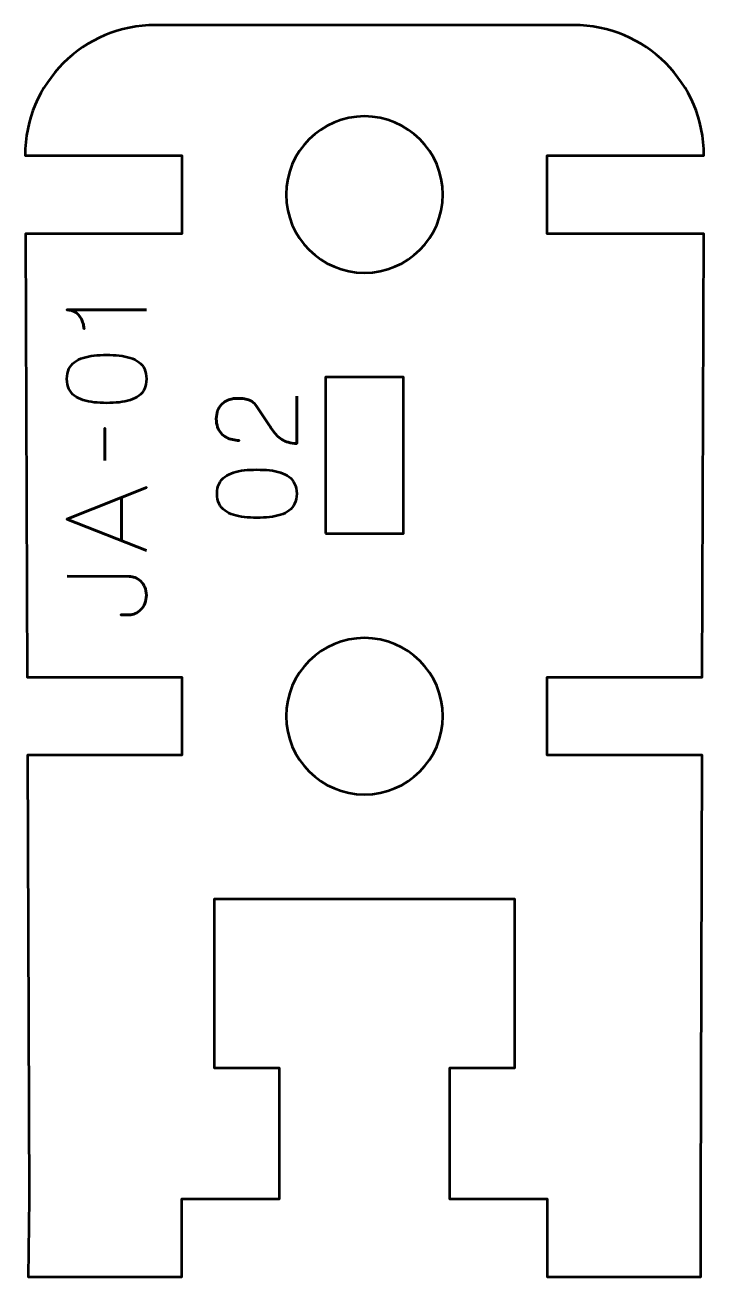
# Model space of a CAD drawing. Header units: centimetres. Extents: x -11.8 to -9.2, y -17.25 to -12.45.
import ezdxf

# ---------------------------------------------------------------- set-up
doc = ezdxf.new("R2010")
doc.units = ezdxf.units.CM
doc.header["$MEASUREMENT"] = 0
doc.layers.add('Layer 1', color=7, linetype='Continuous')

msp = doc.modelspace()

# ---------------------------------------------------------------- linework, layer by layer
at = {"layer": 'Layer 1', "color": 250, "lineweight": 53}
for points, knots in [([(-11.78437, -16.95), (-11.78437, -16.95), (-11.79101, -15.25), (-11.79101, -15.25), (-11.79101, -15.25), (-11.79101, -15.25), (-11.2, -15.25), (-11.2, -15.25), (-11.2, -15.25), (-11.2, -15.25), (-11.2, -14.95), (-11.2, -14.95), (-11.2, -14.95), (-11.2, -14.95), (-11.79219, -14.95), (-11.79219, -14.95), (-11.79219, -14.95), (-11.79219, -14.95), (-11.79883, -13.25), (-11.79883, -13.25), (-11.79883, -13.25), (-11.79883, -13.25), (-11.2, -13.25), (-11.2, -13.25), (-11.2, -13.25), (-11.2, -13.25), (-11.2, -12.95), (-11.2, -12.95), (-11.2, -12.95), (-11.2, -12.95), (-11.8, -12.95), (-11.8, -12.95), (-11.8, -12.95), (-11.8, -12.67391), (-11.57609, -12.45), (-11.3, -12.45), (-11.3, -12.45), (-11.3, -12.45), (-9.7, -12.45), (-9.7, -12.45), (-9.7, -12.45), (-9.42391, -12.45), (-9.2, -12.67391), (-9.2, -12.95), (-9.2, -12.95), (-9.2, -12.95), (-9.8, -12.95), (-9.8, -12.95), (-9.8, -12.95), (-9.8, -12.95), (-9.8, -13.25), (-9.8, -13.25), (-9.8, -13.25), (-9.8, -13.25), (-9.20094, -13.25), (-9.20094, -13.25), (-9.20094, -13.25), (-9.20094, -13.25), (-9.20625, -14.95), (-9.20625, -14.95), (-9.20625, -14.95), (-9.20625, -14.95), (-9.8, -14.95), (-9.8, -14.95), (-9.8, -14.95), (-9.8, -14.95), (-9.8, -15.25), (-9.8, -15.25), (-9.8, -15.25), (-9.8, -15.25), (-9.20719, -15.25), (-9.20719, -15.25), (-9.20719, -15.25), (-9.20719, -15.25), (-9.2125, -16.95), (-9.2125, -16.95), (-9.2125, -16.95), (-9.2125, -16.95), (-9.2125, -17.25), (-9.2125, -17.25), (-9.2125, -17.25), (-9.2125, -17.25), (-9.8, -17.25), (-9.8, -17.25), (-9.8, -17.25), (-9.8, -17.25), (-9.8, -16.95), (-9.8, -16.95), (-9.8, -16.95), (-9.8, -16.95), (-10.175, -16.95), (-10.175, -16.95), (-10.175, -16.95), (-10.175, -16.95), (-10.175, -16.45), (-10.175, -16.45), (-10.175, -16.45), (-10.175, -16.45), (-9.925, -16.44999), (-9.925, -16.44999), (-9.925, -16.44999), (-9.925, -16.44999), (-9.925, -15.8), (-9.925, -15.8), (-9.925, -15.8), (-9.925, -15.8), (-10.175, -15.8), (-10.175, -15.8), (-10.175, -15.8), (-10.175, -15.8), (-10.175, -15.8), (-10.175, -15.8), (-10.175, -15.8), (-10.175, -15.8), (-10.175, -15.8), (-10.175, -15.8), (-10.175, -15.8), (-10.175, -15.8), (-10.825, -15.8), (-10.825, -15.8), (-10.825, -15.8), (-10.825, -15.8), (-10.825, -15.8), (-10.825, -15.8), (-10.825, -15.8), (-10.825, -15.8), (-10.825, -15.8), (-10.825, -15.8), (-10.825, -15.8), (-10.825, -15.8), (-11.075, -15.8), (-11.075, -15.8), (-11.075, -15.8), (-11.075, -15.8), (-11.075, -16.44999), (-11.075, -16.44999), (-11.075, -16.44999), (-11.075, -16.44999), (-10.825, -16.45), (-10.825, -16.45), (-10.825, -16.45), (-10.825, -16.45), (-10.825, -16.95001), (-10.825, -16.95001), (-10.825, -16.95001), (-10.825, -16.95001), (-11.2, -16.95), (-11.2, -16.95), (-11.2, -16.95), (-11.2, -16.95), (-11.2, -17.25), (-11.2, -17.25), (-11.2, -17.25), (-11.2, -17.25), (-11.7875, -17.25), (-11.7875, -17.25), (-11.7875, -17.25), (-11.7875, -17.25), (-11.78437, -16.95), (-11.78437, -16.95)], [0, 0, 0, 0, 0.025, 0.025, 0.025, 0.025, 0.05, 0.05, 0.05, 0.05, 0.075, 0.075, 0.075, 0.075, 0.1, 0.1, 0.1, 0.1, 0.125, 0.125, 0.125, 0.125, 0.15, 0.15, 0.15, 0.15, 0.175, 0.175, 0.175, 0.175, 0.2, 0.2, 0.2, 0.2, 0.225, 0.225, 0.225, 0.225, 0.25, 0.25, 0.25, 0.25, 0.275, 0.275, 0.275, 0.275, 0.3, 0.3, 0.3, 0.3, 0.325, 0.325, 0.325, 0.325, 0.35, 0.35, 0.35, 0.35, 0.375, 0.375, 0.375, 0.375, 0.4, 0.4, 0.4, 0.4, 0.425, 0.425, 0.425, 0.425, 0.45, 0.45, 0.45, 0.45, 0.475, 0.475, 0.475, 0.475, 0.5, 0.5, 0.5, 0.5, 0.525, 0.525, 0.525, 0.525, 0.55, 0.55, 0.55, 0.55, 0.575, 0.575, 0.575, 0.575, 0.6, 0.6, 0.6, 0.6, 0.625, 0.625, 0.625, 0.625, 0.65, 0.65, 0.65, 0.65, 0.675, 0.675, 0.675, 0.675, 0.7, 0.7, 0.7, 0.7, 0.725, 0.725, 0.725, 0.725, 0.75, 0.75, 0.75, 0.75, 0.775, 0.775, 0.775, 0.775, 0.8, 0.8, 0.8, 0.8, 0.825, 0.825, 0.825, 0.825, 0.85, 0.85, 0.85, 0.85, 0.875, 0.875, 0.875, 0.875, 0.9, 0.9, 0.9, 0.9, 0.925, 0.925, 0.925, 0.925, 0.95, 0.95, 0.95, 0.95, 0.975, 0.975, 0.975, 0.975, 1, 1, 1, 1]), ([(-10.5, -12.8), (-10.33434, -12.8), (-10.2, -12.93434), (-10.2, -13.1), (-10.2, -13.1), (-10.2, -13.26566), (-10.33434, -13.4), (-10.5, -13.4), (-10.5, -13.4), (-10.66566, -13.4), (-10.8, -13.26566), (-10.8, -13.1), (-10.8, -13.1), (-10.8, -12.93434), (-10.66566, -12.8), (-10.5, -12.8)], [0, 0, 0, 0, 0.25, 0.25, 0.25, 0.25, 0.5, 0.5, 0.5, 0.5, 0.75, 0.75, 0.75, 0.75, 1, 1, 1, 1]), ([(-10.65, -14.4), (-10.65, -14.4), (-10.65, -13.8), (-10.65, -13.8), (-10.65, -13.8), (-10.65, -13.8), (-10.35, -13.8), (-10.35, -13.8), (-10.35, -13.8), (-10.35, -13.8), (-10.35, -14.4), (-10.35, -14.4), (-10.35, -14.4), (-10.35, -14.4), (-10.65, -14.4), (-10.65, -14.4)], [0, 0, 0, 0, 0.25, 0.25, 0.25, 0.25, 0.5, 0.5, 0.5, 0.5, 0.75, 0.75, 0.75, 0.75, 1, 1, 1, 1]), ([(-10.5, -14.8), (-10.33434, -14.8), (-10.2, -14.93434), (-10.2, -15.1), (-10.2, -15.1), (-10.2, -15.26566), (-10.33434, -15.4), (-10.5, -15.4), (-10.5, -15.4), (-10.66566, -15.4), (-10.8, -15.26566), (-10.8, -15.1), (-10.8, -15.1), (-10.8, -14.93434), (-10.66566, -14.8), (-10.5, -14.8)], [0, 0, 0, 0, 0.25, 0.25, 0.25, 0.25, 0.5, 0.5, 0.5, 0.5, 0.75, 0.75, 0.75, 0.75, 1, 1, 1, 1])]:
    msp.add_open_spline(points, degree=3, knots=knots, dxfattribs=at)
at = {"layer": 'Layer 1', "color": 30, "lineweight": 53}
for points, knots in [([(-11.33505, -13.54231), (-11.33505, -13.54231), (-11.64027, -13.54231), (-11.64027, -13.54231), (-11.64027, -13.54231), (-11.6299, -13.54238), (-11.62101, -13.54422), (-11.6136, -13.54775), (-11.6136, -13.54775), (-11.60612, -13.5512), (-11.59998, -13.55579), (-11.59505, -13.56143), (-11.59505, -13.56143), (-11.59011, -13.56708), (-11.58616, -13.57315), (-11.58319, -13.57964), (-11.58319, -13.57964), (-11.5803, -13.58613), (-11.57811, -13.59241), (-11.57677, -13.59848), (-11.57677, -13.59848), (-11.57536, -13.60461), (-11.57451, -13.60984), (-11.57423, -13.61428), (-11.57423, -13.61428), (-11.57451, -13.60984), (-11.57536, -13.60461), (-11.57677, -13.59848), (-11.57677, -13.59848), (-11.57811, -13.59241), (-11.5803, -13.58613), (-11.58319, -13.57964), (-11.58319, -13.57964), (-11.58616, -13.57315), (-11.59011, -13.56708), (-11.59505, -13.56143), (-11.59505, -13.56143), (-11.59998, -13.55579), (-11.60612, -13.5512), (-11.6136, -13.54775), (-11.6136, -13.54775), (-11.62101, -13.54422), (-11.6299, -13.54238), (-11.64027, -13.54231), (-11.64027, -13.54231), (-11.64027, -13.54231), (-11.33505, -13.54231), (-11.33505, -13.54231)], [0, 0, 0, 0, 0.0833333, 0.0833333, 0.0833333, 0.0833333, 0.1666667, 0.1666667, 0.1666667, 0.1666667, 0.25, 0.25, 0.25, 0.25, 0.3333333, 0.3333333, 0.3333333, 0.3333333, 0.4166667, 0.4166667, 0.4166667, 0.4166667, 0.5, 0.5, 0.5, 0.5, 0.5833333, 0.5833333, 0.5833333, 0.5833333, 0.6666667, 0.6666667, 0.6666667, 0.6666667, 0.75, 0.75, 0.75, 0.75, 0.8333333, 0.8333333, 0.8333333, 0.8333333, 0.9166667, 0.9166667, 0.9166667, 0.9166667, 1, 1, 1, 1]), ([(-11.33505, -13.80689), (-11.33512, -13.79208), (-11.33773, -13.77931), (-11.34281, -13.76865), (-11.34281, -13.76865), (-11.34789, -13.75807), (-11.35516, -13.74925), (-11.3644, -13.7422), (-11.3644, -13.7422), (-11.37371, -13.73521), (-11.38472, -13.72971), (-11.39742, -13.72562), (-11.39742, -13.72562), (-11.41012, -13.72159), (-11.42402, -13.7187), (-11.43926, -13.71708), (-11.43926, -13.71708), (-11.4545, -13.71538), (-11.47052, -13.71454), (-11.48745, -13.71461), (-11.48745, -13.71461), (-11.50431, -13.71454), (-11.52033, -13.71538), (-11.5355, -13.71708), (-11.5355, -13.71708), (-11.55067, -13.7187), (-11.56464, -13.72159), (-11.57734, -13.72562), (-11.57734, -13.72562), (-11.58997, -13.72971), (-11.60097, -13.73521), (-11.61036, -13.7422), (-11.61036, -13.7422), (-11.61967, -13.74925), (-11.62694, -13.75807), (-11.63202, -13.76865), (-11.63202, -13.76865), (-11.63717, -13.77931), (-11.63978, -13.79208), (-11.63985, -13.80689), (-11.63985, -13.80689), (-11.63978, -13.82171), (-11.63717, -13.83448), (-11.63202, -13.84514), (-11.63202, -13.84514), (-11.62694, -13.85572), (-11.61967, -13.86454), (-11.61036, -13.87159), (-11.61036, -13.87159), (-11.60097, -13.87858), (-11.58997, -13.88408), (-11.57734, -13.88817), (-11.57734, -13.88817), (-11.56464, -13.8922), (-11.55067, -13.89509), (-11.5355, -13.89671), (-11.5355, -13.89671), (-11.52033, -13.8984), (-11.50431, -13.89925), (-11.48745, -13.89918), (-11.48745, -13.89918), (-11.47052, -13.89925), (-11.4545, -13.8984), (-11.43926, -13.89671), (-11.43926, -13.89671), (-11.42402, -13.89509), (-11.41012, -13.8922), (-11.39742, -13.88817), (-11.39742, -13.88817), (-11.38472, -13.88408), (-11.37371, -13.87858), (-11.3644, -13.87159), (-11.3644, -13.87159), (-11.35516, -13.86454), (-11.34789, -13.85572), (-11.34281, -13.84514), (-11.34281, -13.84514), (-11.33773, -13.83448), (-11.33512, -13.82171), (-11.33505, -13.80689)], [0, 0, 0, 0, 0.05, 0.05, 0.05, 0.05, 0.1, 0.1, 0.1, 0.1, 0.15, 0.15, 0.15, 0.15, 0.2, 0.2, 0.2, 0.2, 0.25, 0.25, 0.25, 0.25, 0.3, 0.3, 0.3, 0.3, 0.35, 0.35, 0.35, 0.35, 0.4, 0.4, 0.4, 0.4, 0.45, 0.45, 0.45, 0.45, 0.5, 0.5, 0.5, 0.5, 0.55, 0.55, 0.55, 0.55, 0.6, 0.6, 0.6, 0.6, 0.65, 0.65, 0.65, 0.65, 0.7, 0.7, 0.7, 0.7, 0.75, 0.75, 0.75, 0.75, 0.8, 0.8, 0.8, 0.8, 0.85, 0.85, 0.85, 0.85, 0.9, 0.9, 0.9, 0.9, 0.95, 0.95, 0.95, 0.95, 1, 1, 1, 1]), ([(-11.33505, -13.80689), (-11.33512, -13.79208), (-11.33773, -13.77931), (-11.34281, -13.76865), (-11.34281, -13.76865), (-11.34789, -13.75807), (-11.35516, -13.74925), (-11.3644, -13.7422), (-11.3644, -13.7422), (-11.37371, -13.73521), (-11.38472, -13.72971), (-11.39742, -13.72562), (-11.39742, -13.72562), (-11.41012, -13.72159), (-11.42402, -13.7187), (-11.43926, -13.71708), (-11.43926, -13.71708), (-11.4545, -13.71538), (-11.47052, -13.71454), (-11.48745, -13.71461), (-11.48745, -13.71461), (-11.50431, -13.71454), (-11.52033, -13.71538), (-11.5355, -13.71708), (-11.5355, -13.71708), (-11.55067, -13.7187), (-11.56464, -13.72159), (-11.57734, -13.72562), (-11.57734, -13.72562), (-11.58997, -13.72971), (-11.60097, -13.73521), (-11.61036, -13.7422), (-11.61036, -13.7422), (-11.61967, -13.74925), (-11.62694, -13.75807), (-11.63202, -13.76865), (-11.63202, -13.76865), (-11.63717, -13.77931), (-11.63978, -13.79208), (-11.63985, -13.80689), (-11.63985, -13.80689), (-11.63978, -13.82171), (-11.63717, -13.83448), (-11.63202, -13.84514), (-11.63202, -13.84514), (-11.62694, -13.85572), (-11.61967, -13.86454), (-11.61036, -13.87159), (-11.61036, -13.87159), (-11.60097, -13.87858), (-11.58997, -13.88408), (-11.57734, -13.88817), (-11.57734, -13.88817), (-11.56464, -13.8922), (-11.55067, -13.89509), (-11.5355, -13.89671), (-11.5355, -13.89671), (-11.52033, -13.8984), (-11.50431, -13.89925), (-11.48745, -13.89918), (-11.48745, -13.89918), (-11.47052, -13.89925), (-11.4545, -13.8984), (-11.43926, -13.89671), (-11.43926, -13.89671), (-11.42402, -13.89509), (-11.41012, -13.8922), (-11.39742, -13.88817), (-11.39742, -13.88817), (-11.38472, -13.88408), (-11.37371, -13.87858), (-11.3644, -13.87159), (-11.3644, -13.87159), (-11.35516, -13.86454), (-11.34789, -13.85572), (-11.34281, -13.84514), (-11.34281, -13.84514), (-11.33773, -13.83448), (-11.33512, -13.82171), (-11.33505, -13.80689)], [0, 0, 0, 0, 0.05, 0.05, 0.05, 0.05, 0.1, 0.1, 0.1, 0.1, 0.15, 0.15, 0.15, 0.15, 0.2, 0.2, 0.2, 0.2, 0.25, 0.25, 0.25, 0.25, 0.3, 0.3, 0.3, 0.3, 0.35, 0.35, 0.35, 0.35, 0.4, 0.4, 0.4, 0.4, 0.45, 0.45, 0.45, 0.45, 0.5, 0.5, 0.5, 0.5, 0.55, 0.55, 0.55, 0.55, 0.6, 0.6, 0.6, 0.6, 0.65, 0.65, 0.65, 0.65, 0.7, 0.7, 0.7, 0.7, 0.75, 0.75, 0.75, 0.75, 0.8, 0.8, 0.8, 0.8, 0.85, 0.85, 0.85, 0.85, 0.9, 0.9, 0.9, 0.9, 0.95, 0.95, 0.95, 0.95, 1, 1, 1, 1]), ([(-10.75974, -13.87272), (-10.75974, -13.87272), (-10.75974, -14.05433), (-10.75974, -14.05433), (-10.75974, -14.05433), (-10.77202, -14.05398), (-10.78288, -14.05243), (-10.7922, -14.04981), (-10.7922, -14.04981), (-10.80151, -14.04713), (-10.80969, -14.04354), (-10.81675, -14.03909), (-10.81675, -14.03909), (-10.8238, -14.03457), (-10.83008, -14.02942), (-10.83559, -14.02357), (-10.83559, -14.02357), (-10.84116, -14.01771), (-10.84624, -14.01143), (-10.85104, -14.00466), (-10.85104, -14.00466), (-10.85577, -13.99789), (-10.86049, -13.9909), (-10.86515, -13.98363), (-10.86515, -13.98363), (-10.86515, -13.98363), (-10.91341, -13.91124), (-10.91341, -13.91124), (-10.91341, -13.91124), (-10.91863, -13.90384), (-10.92427, -13.89805), (-10.93048, -13.89396), (-10.93048, -13.89396), (-10.93662, -13.8898), (-10.94311, -13.8869), (-10.94989, -13.88514), (-10.94989, -13.88514), (-10.95673, -13.88345), (-10.96364, -13.88239), (-10.97077, -13.88204), (-10.97077, -13.88204), (-10.9779, -13.88168), (-10.98502, -13.88154), (-10.99215, -13.88161), (-10.99215, -13.88161), (-10.998, -13.88161), (-11.00428, -13.88239), (-11.01106, -13.88394), (-11.01106, -13.88394), (-11.01776, -13.88556), (-11.02446, -13.8881), (-11.03109, -13.8917), (-11.03109, -13.8917), (-11.03773, -13.8953), (-11.04379, -13.9001), (-11.0493, -13.90609), (-11.0493, -13.90609), (-11.05473, -13.91209), (-11.0591, -13.9195), (-11.06242, -13.92832), (-11.06242, -13.92832), (-11.06574, -13.93714), (-11.06743, -13.94751), (-11.0675, -13.9595), (-11.0675, -13.9595), (-11.06743, -13.97157), (-11.06574, -13.98222), (-11.06249, -13.9914), (-11.06249, -13.9914), (-11.05925, -14.00057), (-11.05473, -14.0084), (-11.04902, -14.01489), (-11.04902, -14.01489), (-11.0433, -14.02138), (-11.03667, -14.0266), (-11.02926, -14.03069), (-11.02926, -14.03069), (-11.02185, -14.03479), (-11.01395, -14.03775), (-11.00562, -14.03965), (-11.00562, -14.03965), (-10.9973, -14.04156), (-10.98883, -14.04248), (-10.98029, -14.04248), (-10.98029, -14.04248), (-10.98883, -14.04248), (-10.9973, -14.04156), (-11.00562, -14.03965), (-11.00562, -14.03965), (-11.01395, -14.03775), (-11.02185, -14.03479), (-11.02926, -14.03069), (-11.02926, -14.03069), (-11.03667, -14.0266), (-11.0433, -14.02138), (-11.04902, -14.01489), (-11.04902, -14.01489), (-11.05473, -14.0084), (-11.05925, -14.00057), (-11.06249, -13.9914), (-11.06249, -13.9914), (-11.06574, -13.98222), (-11.06743, -13.97157), (-11.0675, -13.9595), (-11.0675, -13.9595), (-11.06743, -13.94751), (-11.06574, -13.93714), (-11.06242, -13.92832), (-11.06242, -13.92832), (-11.0591, -13.9195), (-11.05473, -13.91209), (-11.0493, -13.90609), (-11.0493, -13.90609), (-11.04379, -13.9001), (-11.03773, -13.8953), (-11.03109, -13.8917), (-11.03109, -13.8917), (-11.02446, -13.8881), (-11.01776, -13.88556), (-11.01106, -13.88394), (-11.01106, -13.88394), (-11.00428, -13.88239), (-10.998, -13.88161), (-10.99215, -13.88161), (-10.99215, -13.88161), (-10.98502, -13.88154), (-10.9779, -13.88168), (-10.97077, -13.88204), (-10.97077, -13.88204), (-10.96364, -13.88239), (-10.95673, -13.88345), (-10.94989, -13.88514), (-10.94989, -13.88514), (-10.94311, -13.8869), (-10.93662, -13.8898), (-10.93048, -13.89396), (-10.93048, -13.89396), (-10.92427, -13.89805), (-10.91863, -13.90384), (-10.91341, -13.91124), (-10.91341, -13.91124), (-10.91341, -13.91124), (-10.86515, -13.98363), (-10.86515, -13.98363), (-10.86515, -13.98363), (-10.86049, -13.9909), (-10.85577, -13.99789), (-10.85104, -14.00466), (-10.85104, -14.00466), (-10.84624, -14.01143), (-10.84116, -14.01771), (-10.83559, -14.02357), (-10.83559, -14.02357), (-10.83008, -14.02942), (-10.8238, -14.03457), (-10.81675, -14.03909), (-10.81675, -14.03909), (-10.80969, -14.04354), (-10.80151, -14.04713), (-10.7922, -14.04981), (-10.7922, -14.04981), (-10.78288, -14.05243), (-10.77202, -14.05398), (-10.75974, -14.05433), (-10.75974, -14.05433), (-10.75974, -14.05433), (-10.75974, -13.87272), (-10.75974, -13.87272)], [0, 0, 0, 0, 0.0238095, 0.0238095, 0.0238095, 0.0238095, 0.047619, 0.047619, 0.047619, 0.047619, 0.0714286, 0.0714286, 0.0714286, 0.0714286, 0.0952381, 0.0952381, 0.0952381, 0.0952381, 0.1190476, 0.1190476, 0.1190476, 0.1190476, 0.1428571, 0.1428571, 0.1428571, 0.1428571, 0.1666667, 0.1666667, 0.1666667, 0.1666667, 0.1904762, 0.1904762, 0.1904762, 0.1904762, 0.2142857, 0.2142857, 0.2142857, 0.2142857, 0.2380952, 0.2380952, 0.2380952, 0.2380952, 0.2619048, 0.2619048, 0.2619048, 0.2619048, 0.2857143, 0.2857143, 0.2857143, 0.2857143, 0.3095238, 0.3095238, 0.3095238, 0.3095238, 0.3333333, 0.3333333, 0.3333333, 0.3333333, 0.3571429, 0.3571429, 0.3571429, 0.3571429, 0.3809524, 0.3809524, 0.3809524, 0.3809524, 0.4047619, 0.4047619, 0.4047619, 0.4047619, 0.4285714, 0.4285714, 0.4285714, 0.4285714, 0.452381, 0.452381, 0.452381, 0.452381, 0.4761905, 0.4761905, 0.4761905, 0.4761905, 0.5, 0.5, 0.5, 0.5, 0.5238095, 0.5238095, 0.5238095, 0.5238095, 0.547619, 0.547619, 0.547619, 0.547619, 0.5714286, 0.5714286, 0.5714286, 0.5714286, 0.5952381, 0.5952381, 0.5952381, 0.5952381, 0.6190476, 0.6190476, 0.6190476, 0.6190476, 0.6428571, 0.6428571, 0.6428571, 0.6428571, 0.6666667, 0.6666667, 0.6666667, 0.6666667, 0.6904762, 0.6904762, 0.6904762, 0.6904762, 0.7142857, 0.7142857, 0.7142857, 0.7142857, 0.7380952, 0.7380952, 0.7380952, 0.7380952, 0.7619048, 0.7619048, 0.7619048, 0.7619048, 0.7857143, 0.7857143, 0.7857143, 0.7857143, 0.8095238, 0.8095238, 0.8095238, 0.8095238, 0.8333333, 0.8333333, 0.8333333, 0.8333333, 0.8571429, 0.8571429, 0.8571429, 0.8571429, 0.8809524, 0.8809524, 0.8809524, 0.8809524, 0.9047619, 0.9047619, 0.9047619, 0.9047619, 0.9285714, 0.9285714, 0.9285714, 0.9285714, 0.952381, 0.952381, 0.952381, 0.952381, 0.9761905, 0.9761905, 0.9761905, 0.9761905, 1, 1, 1, 1]), ([(-11.49465, -14.11931), (-11.49465, -14.11931), (-11.49465, -13.99612), (-11.49465, -13.99612), (-11.49465, -13.99612), (-11.49465, -13.99612), (-11.49465, -14.11931), (-11.49465, -14.11931)], [0, 0, 0, 0, 0.5, 0.5, 0.5, 0.5, 1, 1, 1, 1]), ([(-10.75974, -14.24694), (-10.75981, -14.23213), (-10.76242, -14.21936), (-10.7675, -14.2087), (-10.7675, -14.2087), (-10.77258, -14.19812), (-10.77985, -14.1893), (-10.78909, -14.18225), (-10.78909, -14.18225), (-10.7984, -14.17526), (-10.80941, -14.16976), (-10.82211, -14.16567), (-10.82211, -14.16567), (-10.83481, -14.16164), (-10.84871, -14.15875), (-10.86395, -14.15713), (-10.86395, -14.15713), (-10.87919, -14.15543), (-10.89521, -14.15459), (-10.91214, -14.15466), (-10.91214, -14.15466), (-10.929, -14.15459), (-10.94502, -14.15543), (-10.96019, -14.15713), (-10.96019, -14.15713), (-10.97536, -14.15875), (-10.98933, -14.16164), (-11.00203, -14.16567), (-11.00203, -14.16567), (-11.01466, -14.16976), (-11.02566, -14.17526), (-11.03505, -14.18225), (-11.03505, -14.18225), (-11.04436, -14.1893), (-11.05163, -14.19812), (-11.05671, -14.2087), (-11.05671, -14.2087), (-11.06186, -14.21936), (-11.06447, -14.23213), (-11.06454, -14.24694), (-11.06454, -14.24694), (-11.06447, -14.26176), (-11.06186, -14.27453), (-11.05671, -14.28519), (-11.05671, -14.28519), (-11.05163, -14.29577), (-11.04436, -14.30459), (-11.03505, -14.31164), (-11.03505, -14.31164), (-11.02566, -14.31863), (-11.01466, -14.32413), (-11.00203, -14.32822), (-11.00203, -14.32822), (-10.98933, -14.33225), (-10.97536, -14.33514), (-10.96019, -14.33676), (-10.96019, -14.33676), (-10.94502, -14.33845), (-10.929, -14.3393), (-10.91214, -14.33923), (-10.91214, -14.33923), (-10.89521, -14.3393), (-10.87919, -14.33845), (-10.86395, -14.33676), (-10.86395, -14.33676), (-10.84871, -14.33514), (-10.83481, -14.33225), (-10.82211, -14.32822), (-10.82211, -14.32822), (-10.80941, -14.32413), (-10.7984, -14.31863), (-10.78909, -14.31164), (-10.78909, -14.31164), (-10.77985, -14.30459), (-10.77258, -14.29577), (-10.7675, -14.28519), (-10.7675, -14.28519), (-10.76242, -14.27453), (-10.75981, -14.26176), (-10.75974, -14.24694)], [0, 0, 0, 0, 0.05, 0.05, 0.05, 0.05, 0.1, 0.1, 0.1, 0.1, 0.15, 0.15, 0.15, 0.15, 0.2, 0.2, 0.2, 0.2, 0.25, 0.25, 0.25, 0.25, 0.3, 0.3, 0.3, 0.3, 0.35, 0.35, 0.35, 0.35, 0.4, 0.4, 0.4, 0.4, 0.45, 0.45, 0.45, 0.45, 0.5, 0.5, 0.5, 0.5, 0.55, 0.55, 0.55, 0.55, 0.6, 0.6, 0.6, 0.6, 0.65, 0.65, 0.65, 0.65, 0.7, 0.7, 0.7, 0.7, 0.75, 0.75, 0.75, 0.75, 0.8, 0.8, 0.8, 0.8, 0.85, 0.85, 0.85, 0.85, 0.9, 0.9, 0.9, 0.9, 0.95, 0.95, 0.95, 0.95, 1, 1, 1, 1]), ([(-10.75974, -14.24694), (-10.75981, -14.23213), (-10.76242, -14.21936), (-10.7675, -14.2087), (-10.7675, -14.2087), (-10.77258, -14.19812), (-10.77985, -14.1893), (-10.78909, -14.18225), (-10.78909, -14.18225), (-10.7984, -14.17526), (-10.80941, -14.16976), (-10.82211, -14.16567), (-10.82211, -14.16567), (-10.83481, -14.16164), (-10.84871, -14.15875), (-10.86395, -14.15713), (-10.86395, -14.15713), (-10.87919, -14.15543), (-10.89521, -14.15459), (-10.91214, -14.15466), (-10.91214, -14.15466), (-10.929, -14.15459), (-10.94502, -14.15543), (-10.96019, -14.15713), (-10.96019, -14.15713), (-10.97536, -14.15875), (-10.98933, -14.16164), (-11.00203, -14.16567), (-11.00203, -14.16567), (-11.01466, -14.16976), (-11.02566, -14.17526), (-11.03505, -14.18225), (-11.03505, -14.18225), (-11.04436, -14.1893), (-11.05163, -14.19812), (-11.05671, -14.2087), (-11.05671, -14.2087), (-11.06186, -14.21936), (-11.06447, -14.23213), (-11.06454, -14.24694), (-11.06454, -14.24694), (-11.06447, -14.26176), (-11.06186, -14.27453), (-11.05671, -14.28519), (-11.05671, -14.28519), (-11.05163, -14.29577), (-11.04436, -14.30459), (-11.03505, -14.31164), (-11.03505, -14.31164), (-11.02566, -14.31863), (-11.01466, -14.32413), (-11.00203, -14.32822), (-11.00203, -14.32822), (-10.98933, -14.33225), (-10.97536, -14.33514), (-10.96019, -14.33676), (-10.96019, -14.33676), (-10.94502, -14.33845), (-10.929, -14.3393), (-10.91214, -14.33923), (-10.91214, -14.33923), (-10.89521, -14.3393), (-10.87919, -14.33845), (-10.86395, -14.33676), (-10.86395, -14.33676), (-10.84871, -14.33514), (-10.83481, -14.33225), (-10.82211, -14.32822), (-10.82211, -14.32822), (-10.80941, -14.32413), (-10.7984, -14.31863), (-10.78909, -14.31164), (-10.78909, -14.31164), (-10.77985, -14.30459), (-10.77258, -14.29577), (-10.7675, -14.28519), (-10.7675, -14.28519), (-10.76242, -14.27453), (-10.75981, -14.26176), (-10.75974, -14.24694)], [0, 0, 0, 0, 0.05, 0.05, 0.05, 0.05, 0.1, 0.1, 0.1, 0.1, 0.15, 0.15, 0.15, 0.15, 0.2, 0.2, 0.2, 0.2, 0.25, 0.25, 0.25, 0.25, 0.3, 0.3, 0.3, 0.3, 0.35, 0.35, 0.35, 0.35, 0.4, 0.4, 0.4, 0.4, 0.45, 0.45, 0.45, 0.45, 0.5, 0.5, 0.5, 0.5, 0.55, 0.55, 0.55, 0.55, 0.6, 0.6, 0.6, 0.6, 0.65, 0.65, 0.65, 0.65, 0.7, 0.7, 0.7, 0.7, 0.75, 0.75, 0.75, 0.75, 0.8, 0.8, 0.8, 0.8, 0.85, 0.85, 0.85, 0.85, 0.9, 0.9, 0.9, 0.9, 0.95, 0.95, 0.95, 0.95, 1, 1, 1, 1]), ([(-11.33505, -14.46517), (-11.33505, -14.46517), (-11.64027, -14.3441), (-11.64027, -14.3441), (-11.64027, -14.3441), (-11.64027, -14.3441), (-11.33505, -14.2226), (-11.33505, -14.2226), (-11.33505, -14.2226), (-11.33505, -14.2226), (-11.64027, -14.3441), (-11.64027, -14.3441), (-11.64027, -14.3441), (-11.64027, -14.3441), (-11.33505, -14.46517), (-11.33505, -14.46517)], [0, 0, 0, 0, 0.25, 0.25, 0.25, 0.25, 0.5, 0.5, 0.5, 0.5, 0.75, 0.75, 0.75, 0.75, 1, 1, 1, 1]), ([(-11.43115, -14.42707), (-11.43115, -14.42707), (-11.43115, -14.26113), (-11.43115, -14.26113), (-11.43115, -14.26113), (-11.43115, -14.26113), (-11.43115, -14.42707), (-11.43115, -14.42707)], [0, 0, 0, 0, 0.5, 0.5, 0.5, 0.5, 1, 1, 1, 1]), ([(-11.63858, -14.56338), (-11.63858, -14.56338), (-11.40151, -14.5638), (-11.40151, -14.5638), (-11.40151, -14.5638), (-11.39375, -14.5638), (-11.38606, -14.56543), (-11.3783, -14.56853), (-11.3783, -14.56853), (-11.37061, -14.57171), (-11.36348, -14.57636), (-11.35706, -14.5825), (-11.35706, -14.5825), (-11.35057, -14.58871), (-11.34542, -14.59626), (-11.34147, -14.60522), (-11.34147, -14.60522), (-11.33759, -14.61425), (-11.33554, -14.62455), (-11.33547, -14.63619), (-11.33547, -14.63619), (-11.33547, -14.64784), (-11.33738, -14.65835), (-11.34112, -14.66766), (-11.34112, -14.66766), (-11.34493, -14.67698), (-11.35001, -14.68495), (-11.35643, -14.69151), (-11.35643, -14.69151), (-11.36285, -14.69814), (-11.3699, -14.70315), (-11.37774, -14.70668), (-11.37774, -14.70668), (-11.38557, -14.71021), (-11.39347, -14.71197), (-11.40151, -14.71197), (-11.40151, -14.71197), (-11.40151, -14.71197), (-11.43284, -14.71197), (-11.43284, -14.71197), (-11.43284, -14.71197), (-11.43284, -14.71197), (-11.40151, -14.71197), (-11.40151, -14.71197), (-11.40151, -14.71197), (-11.39347, -14.71197), (-11.38557, -14.71021), (-11.37774, -14.70668), (-11.37774, -14.70668), (-11.3699, -14.70315), (-11.36285, -14.69814), (-11.35643, -14.69151), (-11.35643, -14.69151), (-11.35001, -14.68495), (-11.34493, -14.67698), (-11.34112, -14.66766), (-11.34112, -14.66766), (-11.33738, -14.65835), (-11.33547, -14.64784), (-11.33547, -14.63619), (-11.33547, -14.63619), (-11.33554, -14.62455), (-11.33759, -14.61425), (-11.34147, -14.60522), (-11.34147, -14.60522), (-11.34542, -14.59626), (-11.35057, -14.58871), (-11.35706, -14.5825), (-11.35706, -14.5825), (-11.36348, -14.57636), (-11.37061, -14.57171), (-11.3783, -14.56853), (-11.3783, -14.56853), (-11.38606, -14.56543), (-11.39375, -14.5638), (-11.40151, -14.5638), (-11.40151, -14.5638), (-11.40151, -14.5638), (-11.63858, -14.56338), (-11.63858, -14.56338)], [0, 0, 0, 0, 0.05, 0.05, 0.05, 0.05, 0.1, 0.1, 0.1, 0.1, 0.15, 0.15, 0.15, 0.15, 0.2, 0.2, 0.2, 0.2, 0.25, 0.25, 0.25, 0.25, 0.3, 0.3, 0.3, 0.3, 0.35, 0.35, 0.35, 0.35, 0.4, 0.4, 0.4, 0.4, 0.45, 0.45, 0.45, 0.45, 0.5, 0.5, 0.5, 0.5, 0.55, 0.55, 0.55, 0.55, 0.6, 0.6, 0.6, 0.6, 0.65, 0.65, 0.65, 0.65, 0.7, 0.7, 0.7, 0.7, 0.75, 0.75, 0.75, 0.75, 0.8, 0.8, 0.8, 0.8, 0.85, 0.85, 0.85, 0.85, 0.9, 0.9, 0.9, 0.9, 0.95, 0.95, 0.95, 0.95, 1, 1, 1, 1])]:
    msp.add_open_spline(points, degree=3, knots=knots, dxfattribs=at)

doc.saveas('drawing.dxf')
